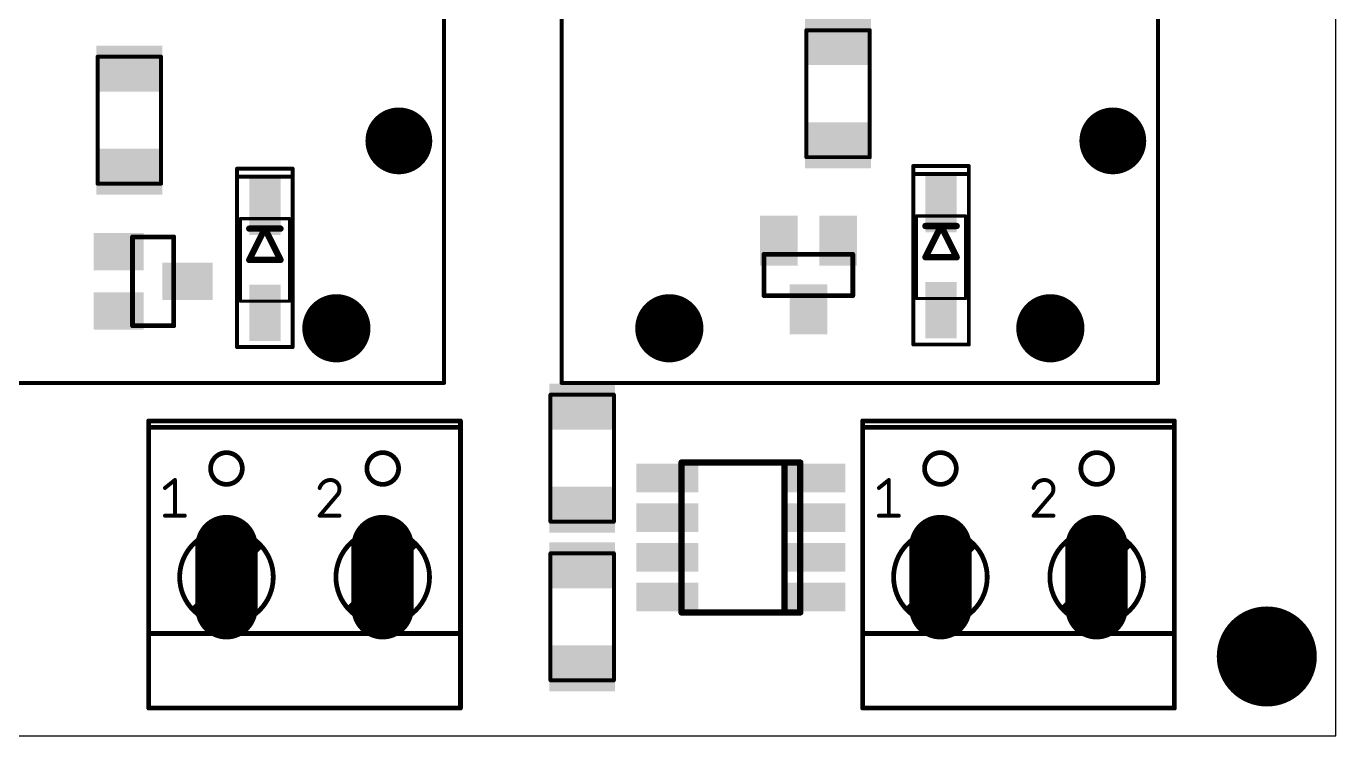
# Model space of a CAD drawing. Extents: x 0 to 100, y 0 to 76.
# Drawn here: x 58.07 to 100, y 0 to 22.72 of the extents above; entities that cross this region are included whole.
import ezdxf

# ---------------------------------------------------------------- set-up
doc = ezdxf.new("R2010")
doc.units = 0
for name, color, linetype in [('20', 31, 'CONTINUOUS'), ('21', 253, 'CONTINUOUS'), ('22', 253, 'CONTINUOUS'), ('29', 253, 'CONTINUOUS'), ('51', 253, 'CONTINUOUS')]:
    doc.layers.add(name, color=color, linetype=linetype)

# ---------------------------------------------------------------- blocks, each defined once
blk = doc.blocks.new('LONGP100')
at = {"const_width": 1}
blk.add_lwpolyline([(-0.5, 0), (0.5, 0)], dxfattribs=at)
at = {"const_width": 0.5}
for points in [[(-0.5, 0.25, 1), (-0.5, -0.25)], [(0.5, -0.25, 1), (0.5, 0.25)]]:
    blk.add_lwpolyline(points, format="xyb", dxfattribs=at)
blk = doc.blocks.new('RECT')
blk.add_solid([(-0.5, -0.5), (0.5, -0.5), (-0.5, 0.5), (0.5, 0.5)])
blk = doc.blocks.new('ROUNDP')
at = {"const_width": 0.5}
blk.add_lwpolyline([(0, -0.25, 1), (0, 0.25, 1), (0, -0.25)], format="xyb", dxfattribs=at)

msp = doc.modelspace()

# ---------------------------------------------------------------- linework, layer by layer
at = {"layer": '20'}
for p, q in [((99.9994, 0), (99.9994, 70)), ((-0.0007, 0), (99.9994, 0))]:
    msp.add_line(p, q, dxfattribs=at)
msp.add_circle((97.79, 2.54), 1.5, dxfattribs=at)
at = {"layer": '21'}
for points, const_width in [([(83.0467, 18.5284), (83.0467, 22.5924)], 0.127), ([(83.0467, 22.5924), (85.0787, 22.5924)], 0.127), ([(85.0787, 22.5924), (85.0787, 18.5284)], 0.127), ([(60.3529, 17.6801), (60.3529, 21.7441)], 0.127), ([(60.3529, 21.7441), (62.3849, 21.7441)], 0.127), ([(62.3849, 21.7441), (62.3849, 17.6801)], 0.127), ([(85.0787, 18.5284), (83.0467, 18.5284)], 0.127), ([(66.5983, 18.161), (64.8204, 18.161)], 0.127), ([(64.8204, 18.161), (64.8204, 12.446)], 0.127), ([(66.5983, 12.446), (66.5983, 18.161)], 0.127), ([(88.249, 18.2456), (86.471, 18.2456)], 0.127), ([(86.471, 18.2456), (86.471, 12.5306)], 0.127), ([(88.249, 17.9916), (86.471, 17.9916)], 0.127), ([(88.249, 12.5306), (88.249, 18.2456)], 0.127), ([(62.3849, 17.6801), (60.3529, 17.6801)], 0.127), ([(66.5983, 17.907), (64.8204, 17.907)], 0.127), ([(86.471, 12.5306), (88.249, 12.5306)], 0.127), ([(64.8204, 12.446), (66.5983, 12.446)], 0.127), ([(74.8534, 6.858), (74.8534, 10.922)], 0.127), ([(74.8534, 10.922), (76.8854, 10.922)], 0.127), ([(76.8854, 10.922), (76.8854, 6.858)], 0.127), ([(71.9724, 10.084), (61.9904, 10.084)], 0.1524), ([(61.9904, 9.881), (61.9904, 10.084)], 0.1524), ([(71.9724, 10.084), (71.9724, 9.881)], 0.1524), ([(94.8324, 10.084), (84.8504, 10.084)], 0.1524), ([(84.8504, 9.881), (84.8504, 10.084)], 0.1524), ([(94.8324, 10.084), (94.8324, 9.881)], 0.1524), ([(61.9904, 3.277), (61.9904, 9.881)], 0.1524), ([(61.9904, 9.881), (71.9724, 9.881)], 0.1524), ([(71.9724, 9.881), (71.9724, 3.277)], 0.1524), ([(84.8504, 3.277), (84.8504, 9.881)], 0.1524), ([(84.8504, 9.881), (94.8324, 9.881)], 0.1524), ([(94.8324, 9.881), (94.8324, 3.277)], 0.1524), ([(62.5109, 7.9375), (62.8284, 8.1915)], 0.127), ([(62.8284, 8.1915), (62.8284, 7.0485)], 0.127), ([(85.3709, 7.9375), (85.6883, 8.1915)], 0.127), ([(85.6883, 8.1915), (85.6883, 7.0485)], 0.127), ([(68.0036, 7.6835), (67.4639, 7.0485)], 0.127), ([(90.8636, 7.6835), (90.3239, 7.0485)], 0.127), ([(62.5109, 7.0485), (63.1459, 7.0485)], 0.127), ([(67.4639, 7.0485), (68.0988, 7.0485)], 0.127), ([(76.8854, 6.858), (74.8534, 6.858)], 0.127), ([(85.3709, 7.0485), (86.0059, 7.0485)], 0.127), ([(90.3239, 7.0485), (90.9588, 7.0485)], 0.127), ([(74.8534, 1.778), (74.8534, 5.842)], 0.127), ([(74.8534, 5.842), (76.8854, 5.842)], 0.127), ([(76.8854, 5.842), (76.8854, 1.778)], 0.127), ([(61.9904, 0.889), (61.9904, 3.277)], 0.1524), ([(61.9904, 3.277), (63.5904, 3.277)], 0.1524), ([(65.3684, 3.277), (68.5944, 3.277)], 0.1524), ([(70.3723, 3.277), (71.9724, 3.277)], 0.1524), ([(71.9724, 3.277), (71.9724, 0.889)], 0.1524), ([(84.8504, 0.889), (84.8504, 3.277)], 0.1524), ([(84.8504, 3.277), (86.4504, 3.277)], 0.1524), ([(88.2284, 3.277), (91.4544, 3.277)], 0.1524), ([(93.2324, 3.277), (94.8324, 3.277)], 0.1524), ([(94.8324, 3.277), (94.8324, 0.889)], 0.1524), ([(76.8854, 1.778), (74.8534, 1.778)], 0.127), ([(61.9904, 0.889), (71.9724, 0.889)], 0.1524), ([(84.8504, 0.889), (94.8324, 0.889)], 0.1524)]:
    msp.add_lwpolyline(points, dxfattribs=dict(at, const_width=const_width))
for points, const_width in [([(83.0785, 22.5924, 1), (83.015, 22.5924)], 0.0635), ([(83.0467, 22.6241, 1), (83.0467, 22.5606)], 0.0635), ([(85.1105, 22.5924, 1), (85.047, 22.5924)], 0.0635), ([(85.0787, 22.5606, 1), (85.0787, 22.6241)], 0.0635), ([(60.3846, 21.7441, 1), (60.3211, 21.7441)], 0.0635), ([(60.3529, 21.7758, 1), (60.3529, 21.7123)], 0.0635), ([(62.4166, 21.7441, 1), (62.3531, 21.7441)], 0.0635), ([(62.3849, 21.7123, 1), (62.3849, 21.7758)], 0.0635), ([(83.0467, 18.5601, 1), (83.0467, 18.4966)], 0.0635), ([(83.015, 18.5284, 1), (83.0785, 18.5284)], 0.0635), ([(85.047, 18.5284, 1), (85.1105, 18.5284)], 0.0635), ([(85.0787, 18.4966, 1), (85.0787, 18.5601)], 0.0635), ([(64.8204, 18.1928, 1), (64.8204, 18.1293)], 0.0635), ([(64.8521, 18.161, 1), (64.7886, 18.161)], 0.0635), ([(66.6301, 18.161, 1), (66.5666, 18.161)], 0.0635), ([(66.5983, 18.1293, 1), (66.5983, 18.1928)], 0.0635), ([(86.5027, 18.2456, 1), (86.4392, 18.2456)], 0.0635), ([(86.471, 18.0234, 1), (86.471, 17.9599)], 0.0635), ([(86.471, 18.2773, 1), (86.471, 18.2139)], 0.0635), ([(88.2807, 18.2456, 1), (88.2172, 18.2456)], 0.0635), ([(88.249, 18.2139, 1), (88.249, 18.2773)], 0.0635), ([(88.249, 17.9599, 1), (88.249, 18.0234)], 0.0635), ([(60.3211, 17.6801, 1), (60.3846, 17.6801)], 0.0635), ([(60.3529, 17.7118, 1), (60.3529, 17.6483)], 0.0635), ([(62.3531, 17.6801, 1), (62.4166, 17.6801)], 0.0635), ([(62.3849, 17.6483, 1), (62.3849, 17.7118)], 0.0635), ([(64.8204, 17.9387, 1), (64.8204, 17.8753)], 0.0635), ([(66.5983, 17.8753, 1), (66.5983, 17.9387)], 0.0635), ([(86.471, 12.5624, 1), (86.471, 12.4988)], 0.0635), ([(88.249, 12.4988, 1), (88.249, 12.5624)], 0.0635), ([(64.8204, 12.4778, 1), (64.8204, 12.4142)], 0.0635), ([(64.7886, 12.446, 1), (64.8521, 12.446)], 0.0635), ([(66.5666, 12.446, 1), (66.6301, 12.446)], 0.0635), ([(66.5983, 12.4142, 1), (66.5983, 12.4778)], 0.0635), ([(86.4392, 12.5306, 1), (86.5027, 12.5306)], 0.0635), ([(88.2172, 12.5306, 1), (88.2807, 12.5306)], 0.0635), ([(74.8534, 10.9538, 1), (74.8534, 10.8902)], 0.0635), ([(74.8851, 10.922, 1), (74.8216, 10.922)], 0.0635), ([(76.9171, 10.922, 1), (76.8536, 10.922)], 0.0635), ([(76.8854, 10.8902, 1), (76.8854, 10.9538)], 0.0635), ([(61.9904, 10.1221, 1), (61.9904, 10.0459)], 0.0762), ([(62.0285, 10.084, 1), (61.9523, 10.084)], 0.0762), ([(72.0105, 10.084, 1), (71.9343, 10.084)], 0.0762), ([(71.9724, 10.0459, 1), (71.9724, 10.1221)], 0.0762), ([(84.8504, 10.1221, 1), (84.8504, 10.0459)], 0.0762), ([(84.8885, 10.084, 1), (84.8123, 10.084)], 0.0762), ([(94.8705, 10.084, 1), (94.7943, 10.084)], 0.0762), ([(94.8324, 10.0459, 1), (94.8324, 10.1221)], 0.0762), ([(62.0285, 9.881, 1), (61.9523, 9.881)], 0.0762), ([(61.9904, 9.9191, 1), (61.9904, 9.8429)], 0.0762), ([(61.9523, 9.881, 1), (62.0285, 9.881)], 0.0762), ([(72.0105, 9.881, 1), (71.9343, 9.881)], 0.0762), ([(71.9343, 9.881, 1), (72.0105, 9.881)], 0.0762), ([(71.9724, 9.8429, 1), (71.9724, 9.9191)], 0.0762), ([(84.8885, 9.881, 1), (84.8123, 9.881)], 0.0762), ([(84.8504, 9.9191, 1), (84.8504, 9.8429)], 0.0762), ([(84.8123, 9.881, 1), (84.8885, 9.881)], 0.0762), ([(94.8705, 9.881, 1), (94.7943, 9.881)], 0.0762), ([(94.7943, 9.881, 1), (94.8705, 9.881)], 0.0762), ([(94.8324, 9.8429, 1), (94.8324, 9.9191)], 0.0762), ([(64.4793, 8.0518, 1), (64.4793, 9.0678, 1), (64.4793, 8.0518)], 0.1524), ([(69.4832, 8.0518, 1), (69.4832, 9.0678, 1), (69.4832, 8.0518)], 0.1524), ([(87.3394, 8.0518, 1), (87.3394, 9.0678, 1), (87.3394, 8.0518)], 0.1524), ([(92.3432, 8.0518, 1), (92.3432, 9.0678, 1), (92.3432, 8.0518)], 0.1524), ([(62.491, 7.9623, 1), (62.5307, 7.9127)], 0.0635), ([(62.8601, 8.1915, 1), (62.7966, 8.1915)], 0.0635), ([(62.8482, 8.1667, 1), (62.8085, 8.2163)], 0.0635), ([(67.4336, 7.9473, 1), (67.4941, 7.9277)], 0.0635), ([(67.8131, 8.1915, 0.3252), (67.4639, 7.9375)], 0.127), ([(67.8131, 8.2233, 1), (67.8131, 8.1597)], 0.0635), ([(68.0988, 7.9058, 0.4142), (67.8131, 8.1915)], 0.127), ([(67.8131, 8.1597, 1), (67.8131, 8.2233)], 0.0635), ([(68.0036, 7.6835, 0.2053), (68.0988, 7.9058)], 0.127), ([(68.1306, 7.9058, 1), (68.0671, 7.9057)], 0.0635), ([(85.351, 7.9623, 1), (85.3907, 7.9127)], 0.0635), ([(85.7201, 8.1915, 1), (85.6566, 8.1915)], 0.0635), ([(85.7082, 8.1667, 1), (85.6685, 8.2163)], 0.0635), ([(90.2936, 7.9473, 1), (90.3541, 7.9277)], 0.0635), ([(90.6731, 8.1915, 0.3252), (90.3239, 7.9375)], 0.127), ([(90.6731, 8.2233, 1), (90.6731, 8.1597)], 0.0635), ([(90.9588, 7.9058, 0.4142), (90.6731, 8.1915)], 0.127), ([(90.6731, 8.1597, 1), (90.6731, 8.2233)], 0.0635), ([(90.8636, 7.6835, 0.2053), (90.9588, 7.9058)], 0.127), ([(90.9906, 7.9058, 1), (90.9271, 7.9057)], 0.0635), ([(67.9817, 7.7065, 1), (68.0255, 7.6605)], 0.0635), ([(68.0278, 7.6629, 1), (67.9794, 7.7041)], 0.0635), ([(68.0671, 7.9058, 1), (68.1306, 7.9058)], 0.0635), ([(90.8417, 7.7065, 1), (90.8855, 7.6605)], 0.0635), ([(90.8878, 7.6629, 1), (90.8394, 7.7041)], 0.0635), ([(90.9271, 7.9058, 1), (90.9906, 7.9058)], 0.0635), ([(62.5109, 7.0803, 1), (62.5109, 7.0168)], 0.0635), ([(62.7966, 7.0485, 1), (62.8601, 7.0485)], 0.0635), ([(63.1459, 7.0168, 1), (63.1459, 7.0803)], 0.0635), ([(67.4639, 7.0803, 1), (67.4639, 7.0168)], 0.0635), ([(67.4397, 7.0691, 1), (67.488, 7.0279)], 0.0635), ([(68.0988, 7.0168, 1), (68.0988, 7.0803)], 0.0635), ([(74.8534, 6.8898, 1), (74.8534, 6.8263)], 0.0635), ([(74.8216, 6.858, 1), (74.8851, 6.858)], 0.0635), ([(76.8536, 6.858, 1), (76.9171, 6.858)], 0.0635), ([(76.8854, 6.8263, 1), (76.8854, 6.8898)], 0.0635), ([(85.3709, 7.0803, 1), (85.3709, 7.0168)], 0.0635), ([(85.6566, 7.0485, 1), (85.7201, 7.0485)], 0.0635), ([(86.0059, 7.0168, 1), (86.0059, 7.0803)], 0.0635), ([(90.3239, 7.0803, 1), (90.3239, 7.0168)], 0.0635), ([(90.2997, 7.0691, 1), (90.348, 7.0279)], 0.0635), ([(90.9588, 7.0168, 1), (90.9588, 7.0803)], 0.0635), ([(74.8534, 5.8738, 1), (74.8534, 5.8103)], 0.0635), ([(74.8851, 5.842, 1), (74.8216, 5.842)], 0.0635), ([(76.9171, 5.842, 1), (76.8536, 5.842)], 0.0635), ([(76.8854, 5.8103, 1), (76.8854, 5.8738)], 0.0635), ([(62.0285, 3.277, 1), (61.9523, 3.277)], 0.0762), ([(61.9904, 3.3151, 1), (61.9904, 3.2389)], 0.0762), ([(61.9523, 3.277, 1), (62.0285, 3.277)], 0.0762), ([(63.5904, 3.2389, 1), (63.5904, 3.3151)], 0.0762), ([(65.3684, 3.3151, 1), (65.3684, 3.2389)], 0.0762), ([(68.5944, 3.2389, 1), (68.5944, 3.3151)], 0.0762), ([(70.3723, 3.3151, 1), (70.3723, 3.2389)], 0.0762), ([(72.0105, 3.277, 1), (71.9343, 3.277)], 0.0762), ([(71.9343, 3.277, 1), (72.0105, 3.277)], 0.0762), ([(71.9724, 3.2389, 1), (71.9724, 3.3151)], 0.0762), ([(84.8885, 3.277, 1), (84.8123, 3.277)], 0.0762), ([(84.8504, 3.3151, 1), (84.8504, 3.2389)], 0.0762), ([(84.8123, 3.277, 1), (84.8885, 3.277)], 0.0762), ([(86.4504, 3.2389, 1), (86.4504, 3.3151)], 0.0762), ([(88.2284, 3.3151, 1), (88.2284, 3.2389)], 0.0762), ([(91.4544, 3.2389, 1), (91.4544, 3.3151)], 0.0762), ([(93.2324, 3.3151, 1), (93.2324, 3.2389)], 0.0762), ([(94.8705, 3.277, 1), (94.7943, 3.277)], 0.0762), ([(94.7943, 3.277, 1), (94.8705, 3.277)], 0.0762), ([(94.8324, 3.2389, 1), (94.8324, 3.3151)], 0.0762), ([(74.8534, 1.8097, 1), (74.8534, 1.7463)], 0.0635), ([(74.8216, 1.778, 1), (74.8851, 1.778)], 0.0635), ([(76.8536, 1.778, 1), (76.9171, 1.778)], 0.0635), ([(76.8854, 1.7463, 1), (76.8854, 1.8097)], 0.0635), ([(61.9904, 0.9271, 1), (61.9904, 0.8509)], 0.0762), ([(61.9523, 0.889, 1), (62.0285, 0.889)], 0.0762), ([(71.9343, 0.889, 1), (72.0105, 0.889)], 0.0762), ([(71.9724, 0.8509, 1), (71.9724, 0.9271)], 0.0762), ([(84.8504, 0.9271, 1), (84.8504, 0.8509)], 0.0762), ([(84.8123, 0.889, 1), (84.8885, 0.889)], 0.0762), ([(94.7943, 0.889, 1), (94.8705, 0.889)], 0.0762), ([(94.8324, 0.8509, 1), (94.8324, 0.9271)], 0.0762)]:
    msp.add_lwpolyline(points, format="xyb", dxfattribs=dict(at, const_width=const_width))
at = {"layer": '22', "const_width": 0.127}
for points in [[(71.4494, 11.3), (71.4494, 26.8)], [(75.2094, 26.8), (75.2094, 11.3)], [(94.3094, 11.3), (94.3094, 26.8)], [(52.3494, 11.3), (71.4494, 11.3)], [(75.2094, 11.3), (94.3094, 11.3)]]:
    msp.add_lwpolyline(points, dxfattribs=at)
at = {"layer": '22', "const_width": 0.0635}
for points in [[(71.4176, 11.3, 1), (71.4811, 11.3)], [(71.4494, 11.2683, 1), (71.4494, 11.3318)], [(75.1776, 11.3, 1), (75.2411, 11.3)], [(75.2094, 11.3318, 1), (75.2094, 11.2683)], [(94.2776, 11.3, 1), (94.3411, 11.3)], [(94.3094, 11.2683, 1), (94.3094, 11.3318)]]:
    msp.add_lwpolyline(points, format="xyb", dxfattribs=at)
at = {"layer": '29', "const_width": 1.6016}
msp.add_lwpolyline([(97.79, 1.7392, 1), (97.79, 3.3408, 1), (97.79, 1.7392)], format="xyb", dxfattribs=at)
at = {"layer": '51'}
for points, const_width in [([(64.9224, 16.561), (64.9224, 13.919)], 0.1016), ([(64.9224, 16.561), (66.4964, 16.561)], 0.1016), ([(66.4964, 16.561), (66.4964, 13.919)], 0.1016), ([(86.573, 16.6456), (86.573, 14.0036)], 0.1016), ([(86.573, 16.6456), (88.147, 16.6456)], 0.1016), ([(86.86, 15.3246), (87.36, 16.3246)], 0.2032), ([(87.36, 16.3246), (86.86, 16.3246)], 0.2032), ([(87.36, 16.3246), (87.86, 15.3246)], 0.2032), ([(87.86, 16.3246), (87.36, 16.3246)], 0.2032), ([(88.147, 16.6456), (88.147, 14.0036)], 0.1016), ([(61.4707, 13.1304), (61.4707, 15.9752)], 0.1524), ([(61.4707, 15.9752), (62.7915, 15.9752)], 0.1524), ([(62.7915, 15.9752), (62.7915, 13.1304)], 0.1524), ([(65.2094, 15.24), (65.7094, 16.24)], 0.2032), ([(65.7094, 16.24), (65.2094, 16.24)], 0.2032), ([(65.7094, 16.24), (66.2094, 15.24)], 0.2032), ([(66.2094, 16.24), (65.7094, 16.24)], 0.2032), ([(66.2094, 15.24), (65.2094, 15.24)], 0.2032), ([(81.6899, 14.0958), (81.6899, 15.4166)], 0.1524), ([(81.6899, 15.4166), (84.5347, 15.4166)], 0.1524), ([(84.5347, 15.4166), (84.5347, 14.0958)], 0.1524), ([(87.86, 15.3246), (86.86, 15.3246)], 0.2032), ([(64.9224, 13.919), (66.4964, 13.919)], 0.1016), ([(84.5347, 14.0958), (81.6899, 14.0958)], 0.1524), ([(86.573, 14.0036), (88.147, 14.0036)], 0.1016), ([(62.7915, 13.1304), (61.4707, 13.1304)], 0.1524), ([(79.0494, 8.75), (82.3494, 8.75)], 0.2032), ([(79.0494, 3.95), (79.0494, 8.75)], 0.2032), ([(82.3494, 8.75), (82.8494, 8.75)], 0.2032), ([(82.3494, 8.75), (82.3494, 3.95)], 0.2032), ([(82.8494, 8.75), (82.8494, 3.95)], 0.2032), ([(63.4884, 4.064), (65.4954, 6.071)], 0.254), ([(68.4674, 4.089), (70.4484, 6.096)], 0.254), ([(86.3484, 4.064), (88.3554, 6.071)], 0.254), ([(91.3274, 4.089), (93.3084, 6.096)], 0.254), ([(82.3494, 3.95), (79.0494, 3.95)], 0.2032), ([(82.8494, 3.95), (82.3494, 3.95)], 0.2032), ([(63.5904, 3.277), (65.3684, 3.277)], 0.1524), ([(68.5944, 3.277), (70.3723, 3.277)], 0.1524), ([(86.4504, 3.277), (88.2284, 3.277)], 0.1524), ([(91.4544, 3.277), (93.2324, 3.277)], 0.1524)]:
    msp.add_lwpolyline(points, dxfattribs=dict(at, const_width=const_width))
for points, const_width in [([(64.9478, 16.561, 1), (64.897, 16.561)], 0.0508), ([(64.9224, 16.5864, 1), (64.9224, 16.5356)], 0.0508), ([(66.5218, 16.561, 1), (66.471, 16.561)], 0.0508), ([(66.4964, 16.5356, 1), (66.4964, 16.5864)], 0.0508), ([(86.5984, 16.6456, 1), (86.5476, 16.6456)], 0.0508), ([(86.573, 16.671, 1), (86.573, 16.6202)], 0.0508), ([(86.86, 16.3754, 1), (86.86, 16.2738)], 0.1016), ([(87.4054, 16.3473, 1), (87.3146, 16.3019)], 0.1016), ([(87.36, 16.3754, 1), (87.36, 16.2738)], 0.1016), ([(87.4054, 16.3019, 1), (87.3146, 16.3473)], 0.1016), ([(87.36, 16.2738, 1), (87.36, 16.3754)], 0.1016), ([(87.86, 16.2738, 1), (87.86, 16.3754)], 0.1016), ([(88.1724, 16.6456, 1), (88.1216, 16.6456)], 0.0508), ([(88.147, 16.6202, 1), (88.147, 16.671)], 0.0508), ([(61.5088, 15.9752, 1), (61.4326, 15.9752)], 0.0762), ([(61.4707, 16.0133, 1), (61.4707, 15.9371)], 0.0762), ([(62.8296, 15.9752, 1), (62.7534, 15.9752)], 0.0762), ([(62.7915, 15.9371, 1), (62.7915, 16.0133)], 0.0762), ([(65.2094, 16.2908, 1), (65.2094, 16.1892)], 0.1016), ([(65.7548, 16.2627, 1), (65.6639, 16.2173)], 0.1016), ([(65.7094, 16.2908, 1), (65.7094, 16.1892)], 0.1016), ([(65.7548, 16.2173, 1), (65.6639, 16.2627)], 0.1016), ([(65.7094, 16.1892, 1), (65.7094, 16.2908)], 0.1016), ([(66.2094, 16.1892, 1), (66.2094, 16.2908)], 0.1016), ([(65.1639, 15.2627, 1), (65.2548, 15.2173)], 0.1016), ([(65.2094, 15.2908, 1), (65.2094, 15.1892)], 0.1016), ([(66.1639, 15.2173, 1), (66.2548, 15.2627)], 0.1016), ([(66.2094, 15.1892, 1), (66.2094, 15.2908)], 0.1016), ([(81.728, 15.4166, 1), (81.6518, 15.4166)], 0.0762), ([(81.6899, 15.4547, 1), (81.6899, 15.3785)], 0.0762), ([(84.5728, 15.4166, 1), (84.4966, 15.4166)], 0.0762), ([(84.5347, 15.3785, 1), (84.5347, 15.4547)], 0.0762), ([(86.86, 15.3754, 1), (86.86, 15.2738)], 0.1016), ([(86.8146, 15.3473, 1), (86.9054, 15.3019)], 0.1016), ([(87.8146, 15.3019, 1), (87.9054, 15.3473)], 0.1016), ([(87.86, 15.2738, 1), (87.86, 15.3754)], 0.1016), ([(64.9224, 13.9444, 1), (64.9224, 13.8936)], 0.0508), ([(64.897, 13.919, 1), (64.9478, 13.919)], 0.0508), ([(66.471, 13.919, 1), (66.5218, 13.919)], 0.0508), ([(66.4964, 13.8936, 1), (66.4964, 13.9444)], 0.0508), ([(81.6899, 14.1339, 1), (81.6899, 14.0577)], 0.0762), ([(81.6518, 14.0958, 1), (81.728, 14.0958)], 0.0762), ([(84.4966, 14.0958, 1), (84.5728, 14.0958)], 0.0762), ([(84.5347, 14.0577, 1), (84.5347, 14.1339)], 0.0762), ([(86.573, 14.029, 1), (86.573, 13.9782)], 0.0508), ([(86.5476, 14.0036, 1), (86.5984, 14.0036)], 0.0508), ([(88.1216, 14.0036, 1), (88.1724, 14.0036)], 0.0508), ([(88.147, 13.9782, 1), (88.147, 14.029)], 0.0508), ([(61.4707, 13.1685, 1), (61.4707, 13.0923)], 0.0762), ([(61.4326, 13.1304, 1), (61.5088, 13.1304)], 0.0762), ([(62.7534, 13.1304, 1), (62.8296, 13.1304)], 0.0762), ([(62.7915, 13.0923, 1), (62.7915, 13.1685)], 0.0762), ([(79.0494, 8.8008, 1), (79.0494, 8.6992)], 0.1016), ([(79.1001, 8.75, 1), (78.9986, 8.75)], 0.1016), ([(82.3494, 8.8008, 1), (82.3494, 8.6992)], 0.1016), ([(82.4001, 8.75, 1), (82.2986, 8.75)], 0.1016), ([(82.3494, 8.6992, 1), (82.3494, 8.8008)], 0.1016), ([(82.9001, 8.75, 1), (82.7986, 8.75)], 0.1016), ([(82.8494, 8.6992, 1), (82.8494, 8.8008)], 0.1016), ([(64.4793, 3.5814, 1), (64.4793, 6.5786, 1), (64.4793, 3.5814)], 0.1524), ([(69.4832, 3.5814, 1), (69.4832, 6.5786, 1), (69.4832, 3.5814)], 0.1524), ([(87.3394, 3.5814, 1), (87.3394, 6.5786, 1), (87.3394, 3.5814)], 0.1524), ([(92.3432, 3.5814, 1), (92.3432, 6.5786, 1), (92.3432, 3.5814)], 0.1524), ([(65.5403, 6.0261, 1), (65.4504, 6.1159)], 0.127), ([(70.4935, 6.0514, 1), (70.4032, 6.1406)], 0.127), ([(88.4003, 6.0261, 1), (88.3104, 6.1159)], 0.127), ([(93.3535, 6.0514, 1), (93.2632, 6.1406)], 0.127), ([(68.4222, 4.1336, 1), (68.5125, 4.0444)], 0.127), ([(91.2822, 4.1336, 1), (91.3725, 4.0444)], 0.127), ([(63.4434, 4.1089, 1), (63.5333, 4.0191)], 0.127), ([(79.0494, 4.0008, 1), (79.0494, 3.8992)], 0.1016), ([(78.9986, 3.95, 1), (79.1001, 3.95)], 0.1016), ([(82.3494, 4.0008, 1), (82.3494, 3.8992)], 0.1016), ([(82.2986, 3.95, 1), (82.4001, 3.95)], 0.1016), ([(82.3494, 3.8992, 1), (82.3494, 4.0008)], 0.1016), ([(82.7986, 3.95, 1), (82.9001, 3.95)], 0.1016), ([(82.8494, 3.8992, 1), (82.8494, 4.0008)], 0.1016), ([(86.3034, 4.1089, 1), (86.3933, 4.0191)], 0.127), ([(63.5904, 3.3151, 1), (63.5904, 3.2389)], 0.0762), ([(65.3684, 3.2389, 1), (65.3684, 3.3151)], 0.0762), ([(68.5944, 3.3151, 1), (68.5944, 3.2389)], 0.0762), ([(70.3723, 3.2389, 1), (70.3723, 3.3151)], 0.0762), ([(86.4504, 3.3151, 1), (86.4504, 3.2389)], 0.0762), ([(88.2284, 3.2389, 1), (88.2284, 3.3151)], 0.0762), ([(91.4544, 3.3151, 1), (91.4544, 3.2389)], 0.0762), ([(93.2324, 3.2389, 1), (93.2324, 3.3151)], 0.0762)]:
    msp.add_lwpolyline(points, format="xyb", dxfattribs=dict(at, const_width=const_width))

# ---------------------------------------------------------------- block references
at = {"layer": '29'}
for name, p, xscale, yscale, rotation in [('RECT', (84.0627, 22.2114), 1.4732, 2.1082, 270), ('RECT', (61.3689, 21.3631), 1.4732, 2.1082, 270), ('ROUNDP', (69.9994, 19.05), 2.1382, 2.1382, 180), ('ROUNDP', (92.8594, 19.05), 2.1382, 2.1382, 180), ('RECT', (84.0627, 18.9094), 1.4732, 2.1082, 270), ('RECT', (61.3689, 18.0611), 1.4732, 2.1082, 270), ('RECT', (65.7094, 16.94), 1.8032, 1.0032, 270), ('RECT', (87.36, 17.0246), 1.8032, 1.0032, 270), ('RECT', (82.1623, 15.8562), 1.2032, 1.6032, 180), ('RECT', (84.0623, 15.8562), 1.2032, 1.6032, 180), ('RECT', (61.0311, 15.5028), 1.2032, 1.6032, 270), ('RECT', (63.2311, 14.5528), 1.2032, 1.6032, 270), ('RECT', (65.7094, 13.54), 1.8032, 1.0032, 270), ('RECT', (83.1123, 13.6562), 1.2032, 1.6032, 180), ('RECT', (87.36, 13.6246), 1.8032, 1.0032, 270), ('RECT', (61.0311, 13.6028), 1.2032, 1.6032, 270), ('ROUNDP', (67.9994, 13.05), 2.1832, 2.1832, 180), ('ROUNDP', (78.6594, 13.05), 2.1832, 2.1832, 180), ('ROUNDP', (90.8594, 13.05), 2.1832, 2.1832, 180), ('RECT', (75.8693, 10.541), 1.4732, 2.1082, 270), ('RECT', (78.5994, 8.255), 0.9232, 1.9832, 90), ('RECT', (83.2994, 8.255), 0.9232, 1.9832, 90), ('RECT', (75.8693, 7.239), 1.4732, 2.1082, 270), ('RECT', (78.5994, 6.985), 0.9232, 1.9832, 90), ('RECT', (83.2994, 6.985), 0.9232, 1.9832, 90), ('LONGP100', (64.4793, 5.08), 1.9939, 1.9939, 90), ('LONGP100', (69.4793, 5.08), 1.9939, 1.9939, 90), ('LONGP100', (87.3394, 5.08), 1.9939, 1.9939, 90), ('LONGP100', (92.3394, 5.08), 1.9939, 1.9939, 90), ('RECT', (75.8693, 5.461), 1.4732, 2.1082, 270), ('RECT', (78.5994, 5.715), 0.9232, 1.9832, 90), ('RECT', (83.2994, 5.715), 0.9232, 1.9832, 90), ('RECT', (78.5994, 4.445), 0.9232, 1.9832, 90), ('RECT', (83.2994, 4.445), 0.9232, 1.9832, 90), ('RECT', (75.8693, 2.159), 1.4732, 2.1082, 270)]:
    msp.add_blockref(name, p, dxfattribs=dict(at, xscale=xscale, yscale=yscale, rotation=rotation))
at = {"layer": '51'}
for p, xscale, yscale, rotation in [((65.7094, 16.9037), 0.5842, 0.6096, 90), ((87.36, 16.9883), 0.5842, 0.6096, 90), ((82.1725, 15.7595), 0.4572, 0.5842, 180), ((84.0521, 15.7595), 0.4572, 0.5842, 180), ((61.1278, 15.4926), 0.4572, 0.5842, 270), ((63.1344, 14.5528), 0.4572, 0.5842, 270), ((61.1278, 13.613), 0.4572, 0.5842, 270), ((65.7094, 13.5763), 0.5842, 0.6096, 90), ((83.1123, 13.7529), 0.4572, 0.5842, 180), ((87.36, 13.6609), 0.5842, 0.6096, 90), ((78.3993, 8.255), 0.49, 1.1, 90), ((83.4994, 8.255), 0.49, 1.1, 90), ((78.3993, 6.985), 0.49, 1.1, 90), ((83.4994, 6.985), 0.49, 1.1, 90), ((78.3993, 5.715), 0.49, 1.1, 90), ((83.4994, 5.715), 0.49, 1.1, 90), ((78.3993, 4.445), 0.49, 1.1, 90), ((83.4994, 4.445), 0.49, 1.1, 90)]:
    msp.add_blockref('RECT', p, dxfattribs=dict(at, xscale=xscale, yscale=yscale, rotation=rotation))

doc.saveas('drawing.dxf')
